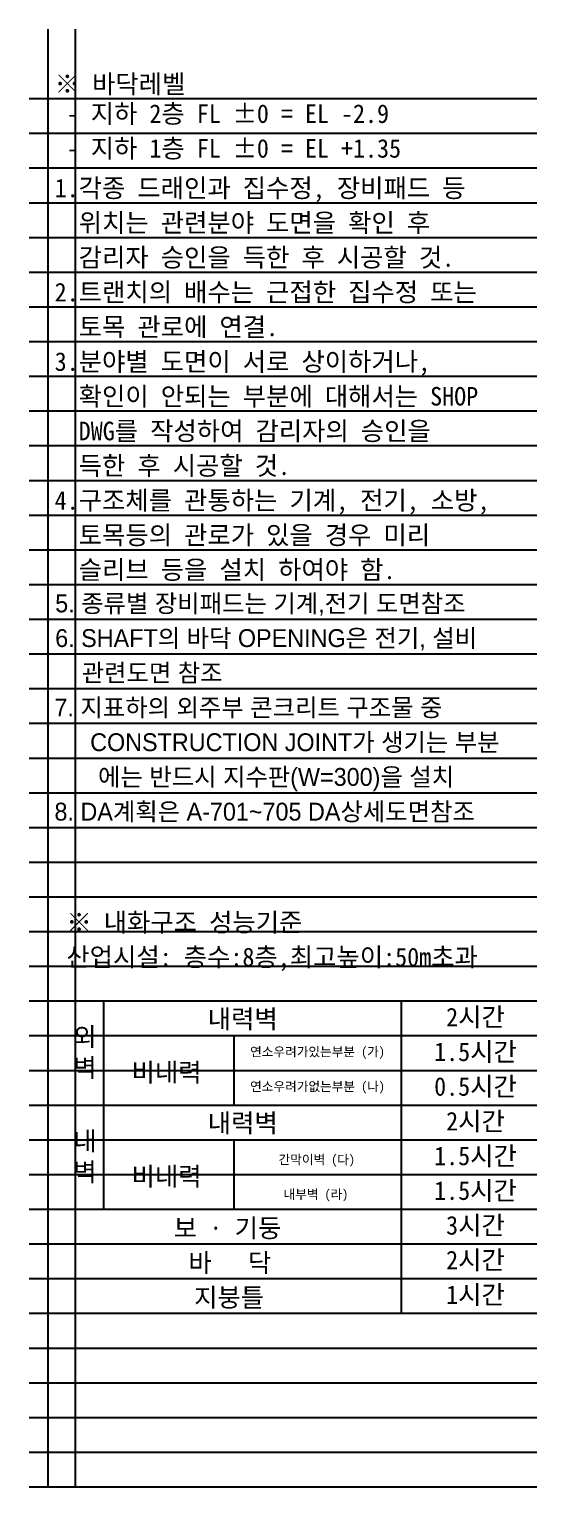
# Model space of a CAD drawing. Header units: inches. Extents: x 224105 to 519834, y 3350 to 70638.
# Drawn here: x 409456 to 417988, y 39403 to 63903 of the extents above; entities that cross this region are included whole.
import ezdxf
from ezdxf.enums import TextEntityAlignment as Align

# ---------------------------------------------------------------- set-up
doc = ezdxf.new("R2010")
doc.units = ezdxf.units.IN
doc.header["$MEASUREMENT"] = 0
doc.layers.get('0').update_dxf_attribs({"linetype": 'CONTINUOUS'})
for name, color, linetype, lineweight in [('A-MKXX-NAME', 3, 'CONTINUOUS', 25), ('A-XXXX-TXT1', 3, 'CONTINUOUS', 25), ('A-XXXX-TXT2', 3, 'CONTINUOUS', 25)]:
    doc.layers.add(name, color=color, linetype=linetype, lineweight=lineweight)
doc.layers.add('A-XXXX-NPLT', color=144, linetype='CONTINUOUS', plot=False)
doc.layers.add('T', color=3, linetype='CONTINUOUS')
doc.styles.add('돋움체', font='')
doc.styles.add('돋음', font='')
doc.styles.add('맑은 고딕', font='malgun.ttf')
doc.styles.get('돋움체').set_extended_font_data('DotumChe')
doc.styles.get('돋음').set_extended_font_data('Dotum')

# ---------------------------------------------------------------- blocks, each defined once
blk = doc.blocks.new('NOTE')
at = {"layer": 'A-XXXX-NPLT'}
for p, q in [((1010659.8, 179732.7), (1010659.8, 175812.7)), ((1010734.1, 175812.7), (1010734.1, 179732.7)), ((1010609.8, 179546.1), (1011974.8, 179546.1)), ((1010609.8, 179452.7), (1011974.8, 179452.7)), ((1010609.8, 179359.4), (1011974.8, 179359.4)), ((1010609.8, 179266.1), (1011974.8, 179266.1)), ((1010609.8, 179172.7), (1011974.8, 179172.7)), ((1010609.8, 179079.4), (1011974.8, 179079.4)), ((1010609.8, 178986.1), (1011974.8, 178986.1)), ((1010609.8, 178892.7), (1011974.8, 178892.7)), ((1010609.8, 178799.4), (1011974.8, 178799.4)), ((1010609.8, 178706.1), (1011974.8, 178706.1)), ((1010609.8, 178612.7), (1011974.8, 178612.7)), ((1010609.8, 178519.4), (1011974.8, 178519.4)), ((1010609.8, 178426.1), (1011974.8, 178426.1)), ((1010609.8, 178332.7), (1011974.8, 178332.7)), ((1010609.8, 178239.4), (1011974.8, 178239.4)), ((1010609.8, 178146.1), (1011974.8, 178146.1)), ((1010609.8, 178052.7), (1011974.8, 178052.7)), ((1010609.8, 177959.4), (1011974.8, 177959.4)), ((1010609.8, 177866.1), (1011974.8, 177866.1)), ((1010609.8, 177772.7), (1011974.8, 177772.7)), ((1010609.8, 177679.4), (1011974.8, 177679.4)), ((1010609.8, 177586.1), (1011974.8, 177586.1)), ((1010609.8, 177492.7), (1011974.8, 177492.7)), ((1010609.8, 177399.4), (1011974.8, 177399.4)), ((1010609.8, 177306.1), (1011974.8, 177306.1)), ((1010609.8, 177212.7), (1011974.8, 177212.7)), ((1010609.8, 177119.4), (1011974.8, 177119.4)), ((1010609.8, 177026.1), (1011974.8, 177026.1)), ((1010609.8, 176932.7), (1011974.8, 176932.7)), ((1010609.8, 176839.4), (1011974.8, 176839.4)), ((1010609.8, 176746.1), (1011974.8, 176746.1)), ((1010609.8, 176652.7), (1011974.8, 176652.7)), ((1010609.8, 176559.4), (1011974.8, 176559.4)), ((1010609.8, 176466.1), (1011974.8, 176466.1)), ((1010609.8, 176372.7), (1011974.8, 176372.7)), ((1010609.8, 176279.4), (1011974.8, 176279.4)), ((1010609.8, 176186.1), (1011974.8, 176186.1)), ((1010609.8, 176092.7), (1011974.8, 176092.7)), ((1010609.8, 175999.4), (1011974.8, 175999.4)), ((1010609.8, 175906.1), (1011974.8, 175906.1)), ((1010609.8, 175812.7), (1011974.8, 175812.7))]:
    blk.add_line(p, q, dxfattribs=at)

msp = doc.modelspace()

# ---------------------------------------------------------------- linework, layer by layer
for points in [[(410081.3, 47569.8), (417987.5, 47569.8)], [(410706.3, 47569.8), (410706.3, 44069.8)], [(415706.3, 47569.8), (415706.3, 42319.8)], [(410706.3, 46986.5), (417987.5, 46986.5)], [(412893.8, 46986.5), (412893.8, 45819.8)], [(412893.8, 46403.1), (417987.5, 46403.1)], [(410081.3, 45819.8), (417987.5, 45819.8)], [(410706.3, 45236.5), (417987.5, 45236.5)], [(412893.8, 45236.5), (412893.8, 44069.8)], [(412893.8, 44653.1), (417987.5, 44653.1)], [(410081.3, 44069.8), (417987.5, 44069.8)], [(410081.3, 43486.5), (417987.5, 43486.5)], [(410081.3, 42903.1), (417987.5, 42903.1)], [(410081.3, 42319.8), (417987.5, 42319.8)]]:
    msp.add_lwpolyline(points)

# ---------------------------------------------------------------- block references
at = {"layer": 'A-XXXX-TXT1', "xscale": 6.25, "yscale": 6.25, "zscale": 6.25}
msp.add_blockref('NOTE', (-5906855.1, -1059426.4), dxfattribs=at)

# ---------------------------------------------------------------- texts
at = {"layer": 'A-MKXX-NAME', "style": '돋움체'}
for s, p in [('※ 바닥레벨', (409884.8, 62826.6)), (' - 지하 2층 FL %%P0 = EL -2.9', (409884.8, 62326.6)), (' - 지하 1층 FL %%P0 = EL +1.35', (409884.8, 61743.2))]:
    msp.add_text(s, height=312.5, dxfattribs=at).set_placement(p)
at = {"layer": 'A-XXXX-TXT2', "style": '돋움체'}
for s, p in [('1.각종 드래인과 집수정, 장비패드 등', (409884.8, 61232.8)), ('  위치는 관련분야 도면을 확인 후', (409884.8, 60649.5)), ('  감리자 승인을 득한 후 시공할 것.', (409884.8, 60066.2)), ('2.트랜치의 배수는 근접한 집수정 또는', (409884.8, 59482.8)), ('  토목 관로에 연결.', (409884.8, 58899.5)), ('3.분야별 도면이 서로 상이하거나, ', (409884.8, 58316.2)), ('  확인이 안되는 부분에 대해서는 SHOP', (409884.8, 57732.8)), ('  DWG를 작성하여 감리자의 승인을', (409884.8, 57149.5)), ('  득한 후 시공할 것.', (409884.8, 56566.2)), ('4.구조체를 관통하는 기계, 전기, 소방,', (409884.8, 55982.8)), ('  토목등의 관로가 있을 경우 미리', (409884.8, 55399.5)), ('  슬리브 등을 설치 하여야 함.', (409884.8, 54816.2)), ('※ 내화구조 성능기준', (410081.3, 48892.7)), ('산업시설: 층수:8층,최고높이:50m초과', (410081.3, 48309.4))]:
    msp.add_text(s, height=312.5, dxfattribs=at).set_placement(p, align=Align.MIDDLE_LEFT)
for s, height, p in [('내력벽', 312.5, (413045.9, 47267.7)), ('2시간', 312.5, (416956.3, 47299)), ('연소우려가있는부분 (가)', 156.25, (414301.3, 46715.6)), ('1.5시간', 312.5, (416956.3, 46715.6)), ('비내력', 312.5, (411764.7, 46371.9)), ('0.5시간', 312.5, (416956.3, 46132.3)), ('연소우려가없는부분 (나)', 156.25, (414301.3, 46132.3)), ('내력벽', 312.5, (413045.9, 45517.7)), ('2시간', 312.5, (416956.3, 45549)), ('1.5시간', 312.5, (416956.3, 44965.6)), ('간막이벽 (다)', 156.25, (414289.1, 44903.1)), ('비내력', 312.5, (411764.7, 44621.9)), ('내부벽 (라)', 156.25, (414274.2, 44319.8)), ('1.5시간', 312.5, (416956.3, 44382.3)), ('보 · 기둥', 312.5, (412789.4, 43752.1)), ('3시간', 312.5, (416956.3, 43799)), ('바   닥', 312.5, (412829, 43168.8)), ('2시간', 312.5, (416956.3, 43215.6)), ('지붕틀', 312.5, (412817.1, 42585.4)), ('1시간', 312.5, (416956.3, 42632.3))]:
    msp.add_text(s, height=height, dxfattribs=at).set_placement(p, align=Align.MIDDLE_CENTER)
at = {"layer": 'A-XXXX-TXT2', "char_height": 312.5, "attachment_point": 5, "style": '맑은 고딕'}
for s, width, insert in [('{\\fDotumChe|b0|i0|c129|p49;외\\P벽}', 996.018, (410393.1, 46689.4)), ('{\\fDotumChe|b0|i0|c129|p49;내\\P벽}', 1000, (410393.8, 44939.4))]:
    msp.add_mtext_dynamic_manual_height_columns(s, width=width, gutter_width=5000, heights=[0], dxfattribs=dict(at, insert=insert))
at = {"layer": 'T', "style": '돋음'}
for s, p in [('5. 종류별 장비패드는 기계,전기 도면참조', (409893.8, 54101.6)), ('6. SHAFT의 바닥 OPENING은 전기, 설비', (409893.8, 53518.3)), ('   관련도면 참조', (410012.4, 52934.9)), ('7. 지표하의 외주부 콘크리트 구조물 중 ', (409881.4, 52351.6)), ('    CONSTRUCTION JOINT가 생기는 부분', (410045.2, 51768.3)), ('에는 반드시 지수판(W=300)을 설치', (410613.1, 51184.9)), ('8. DA계획은 A-701~705 DA상세도면참조 ', (409881.4, 50601.6))]:
    msp.add_text(s, height=300, dxfattribs=at).set_placement(p)

doc.saveas('drawing.dxf')
